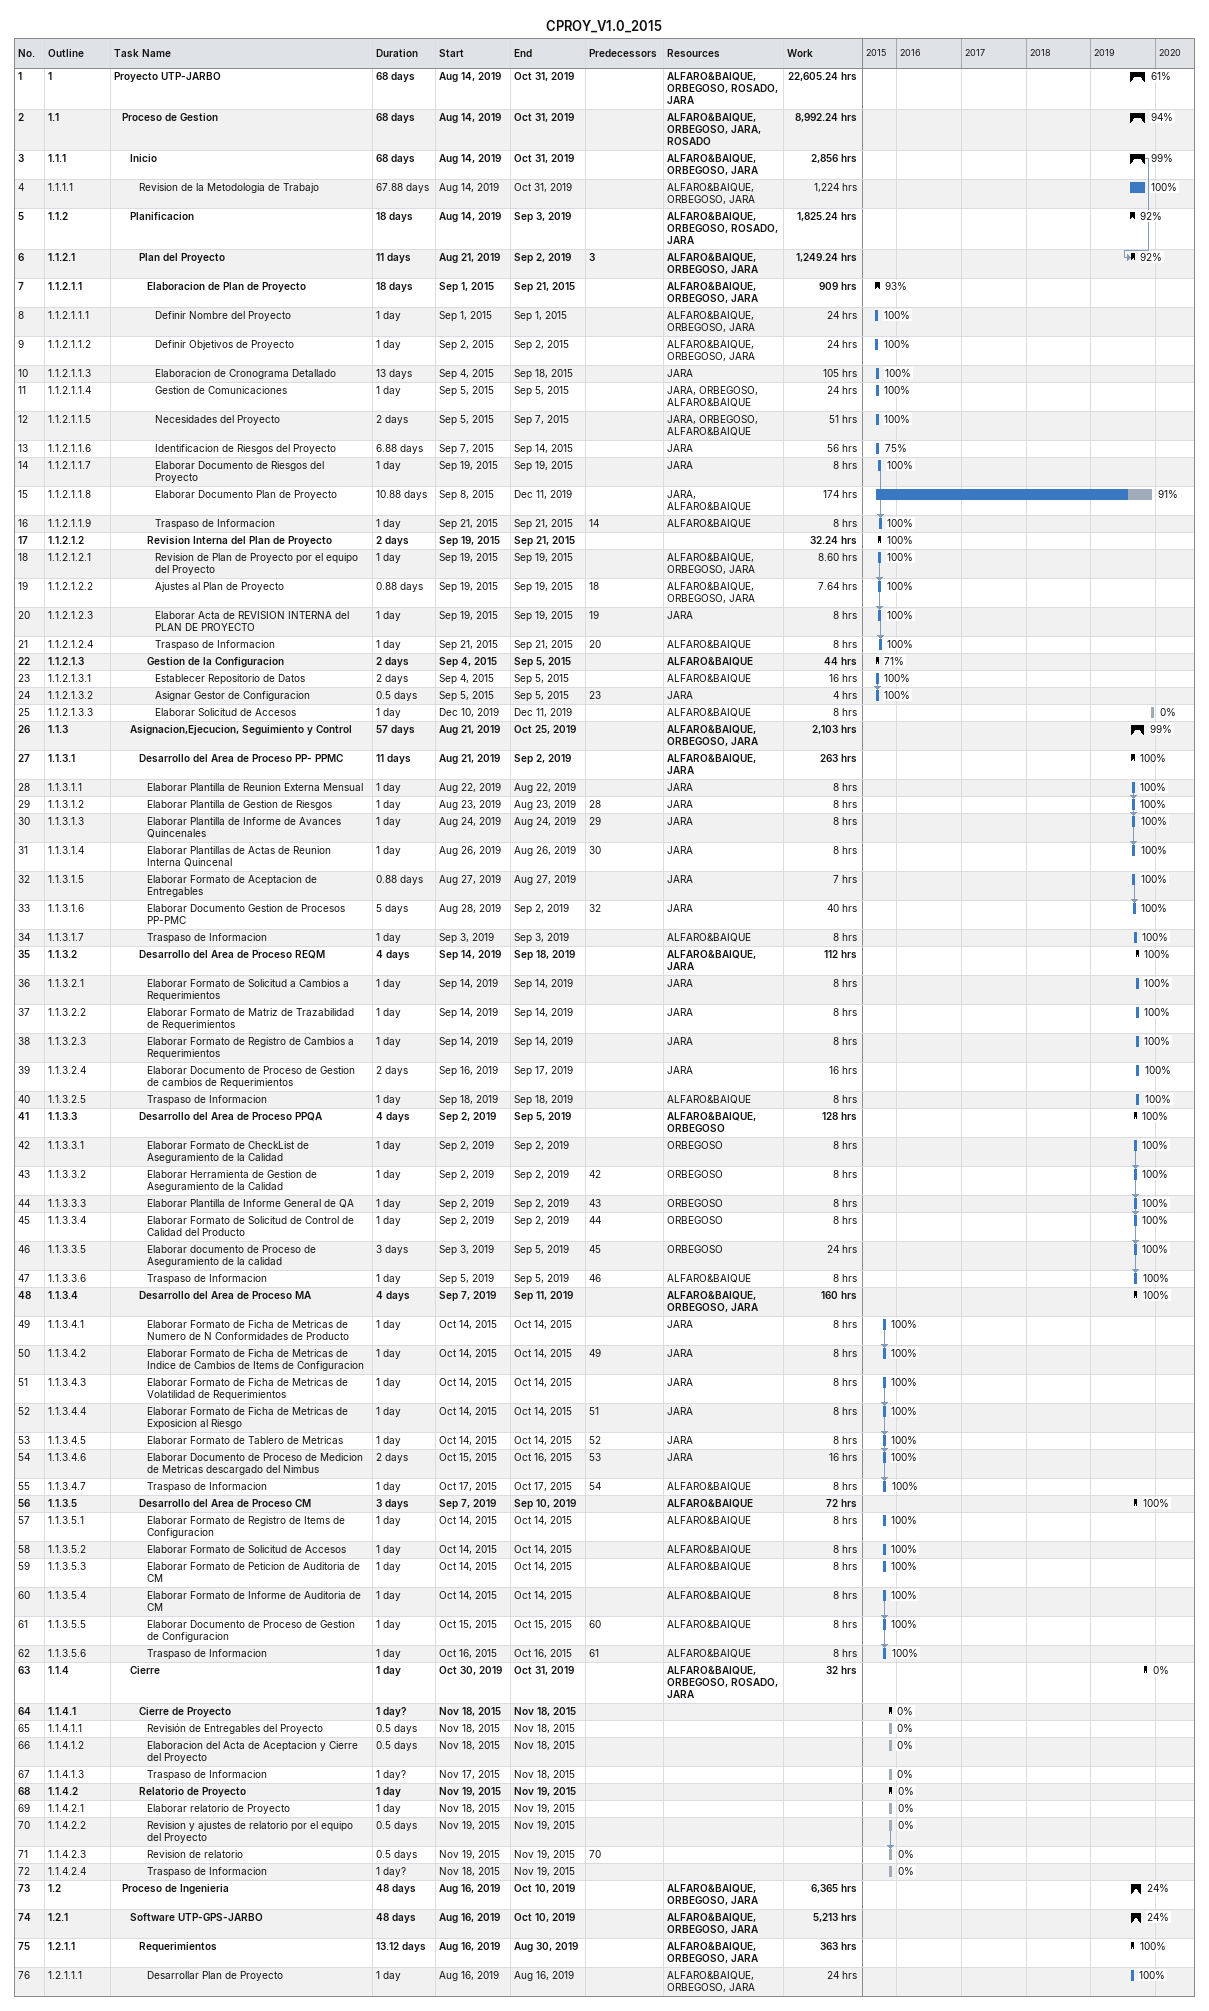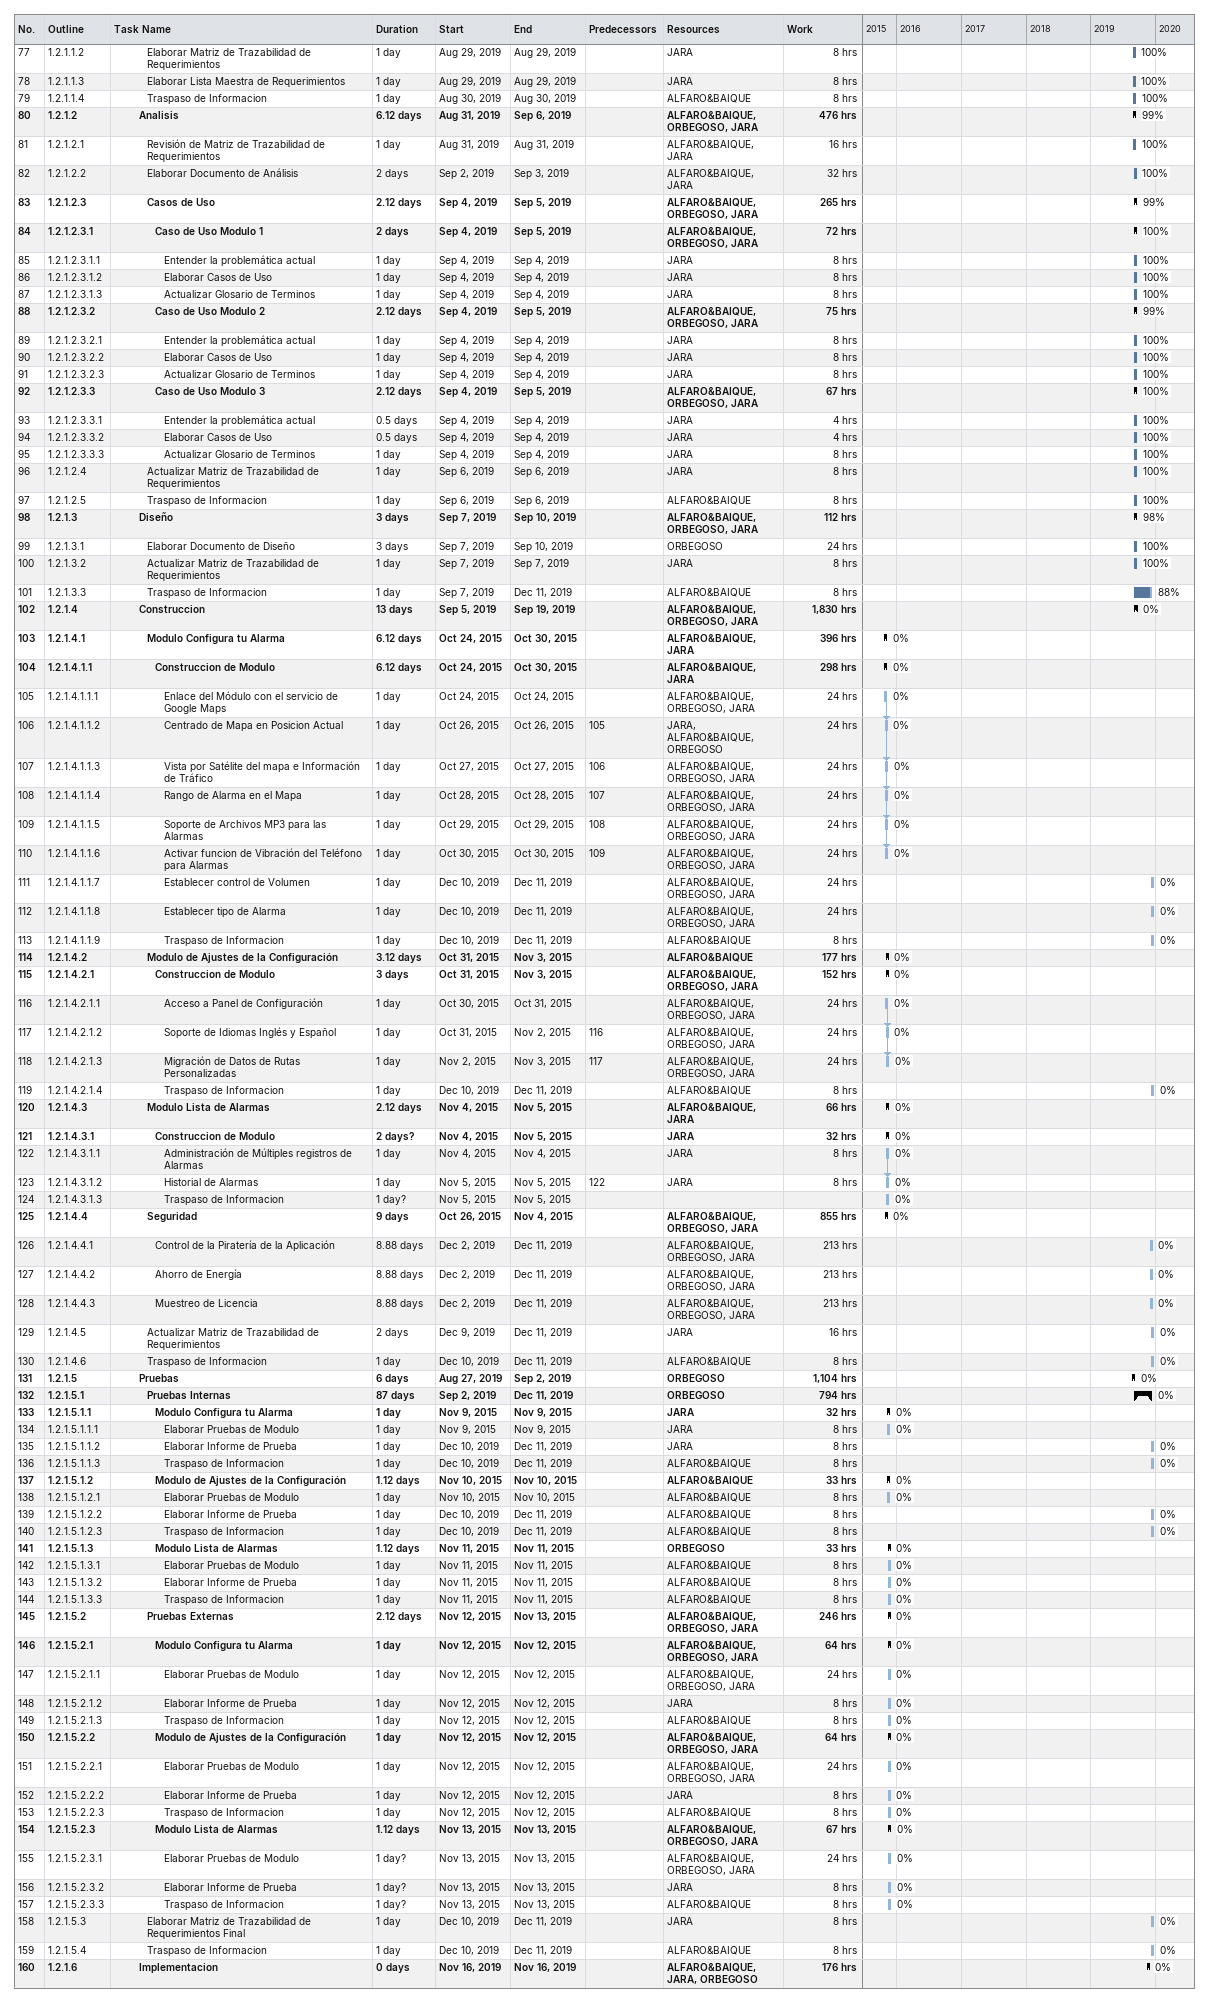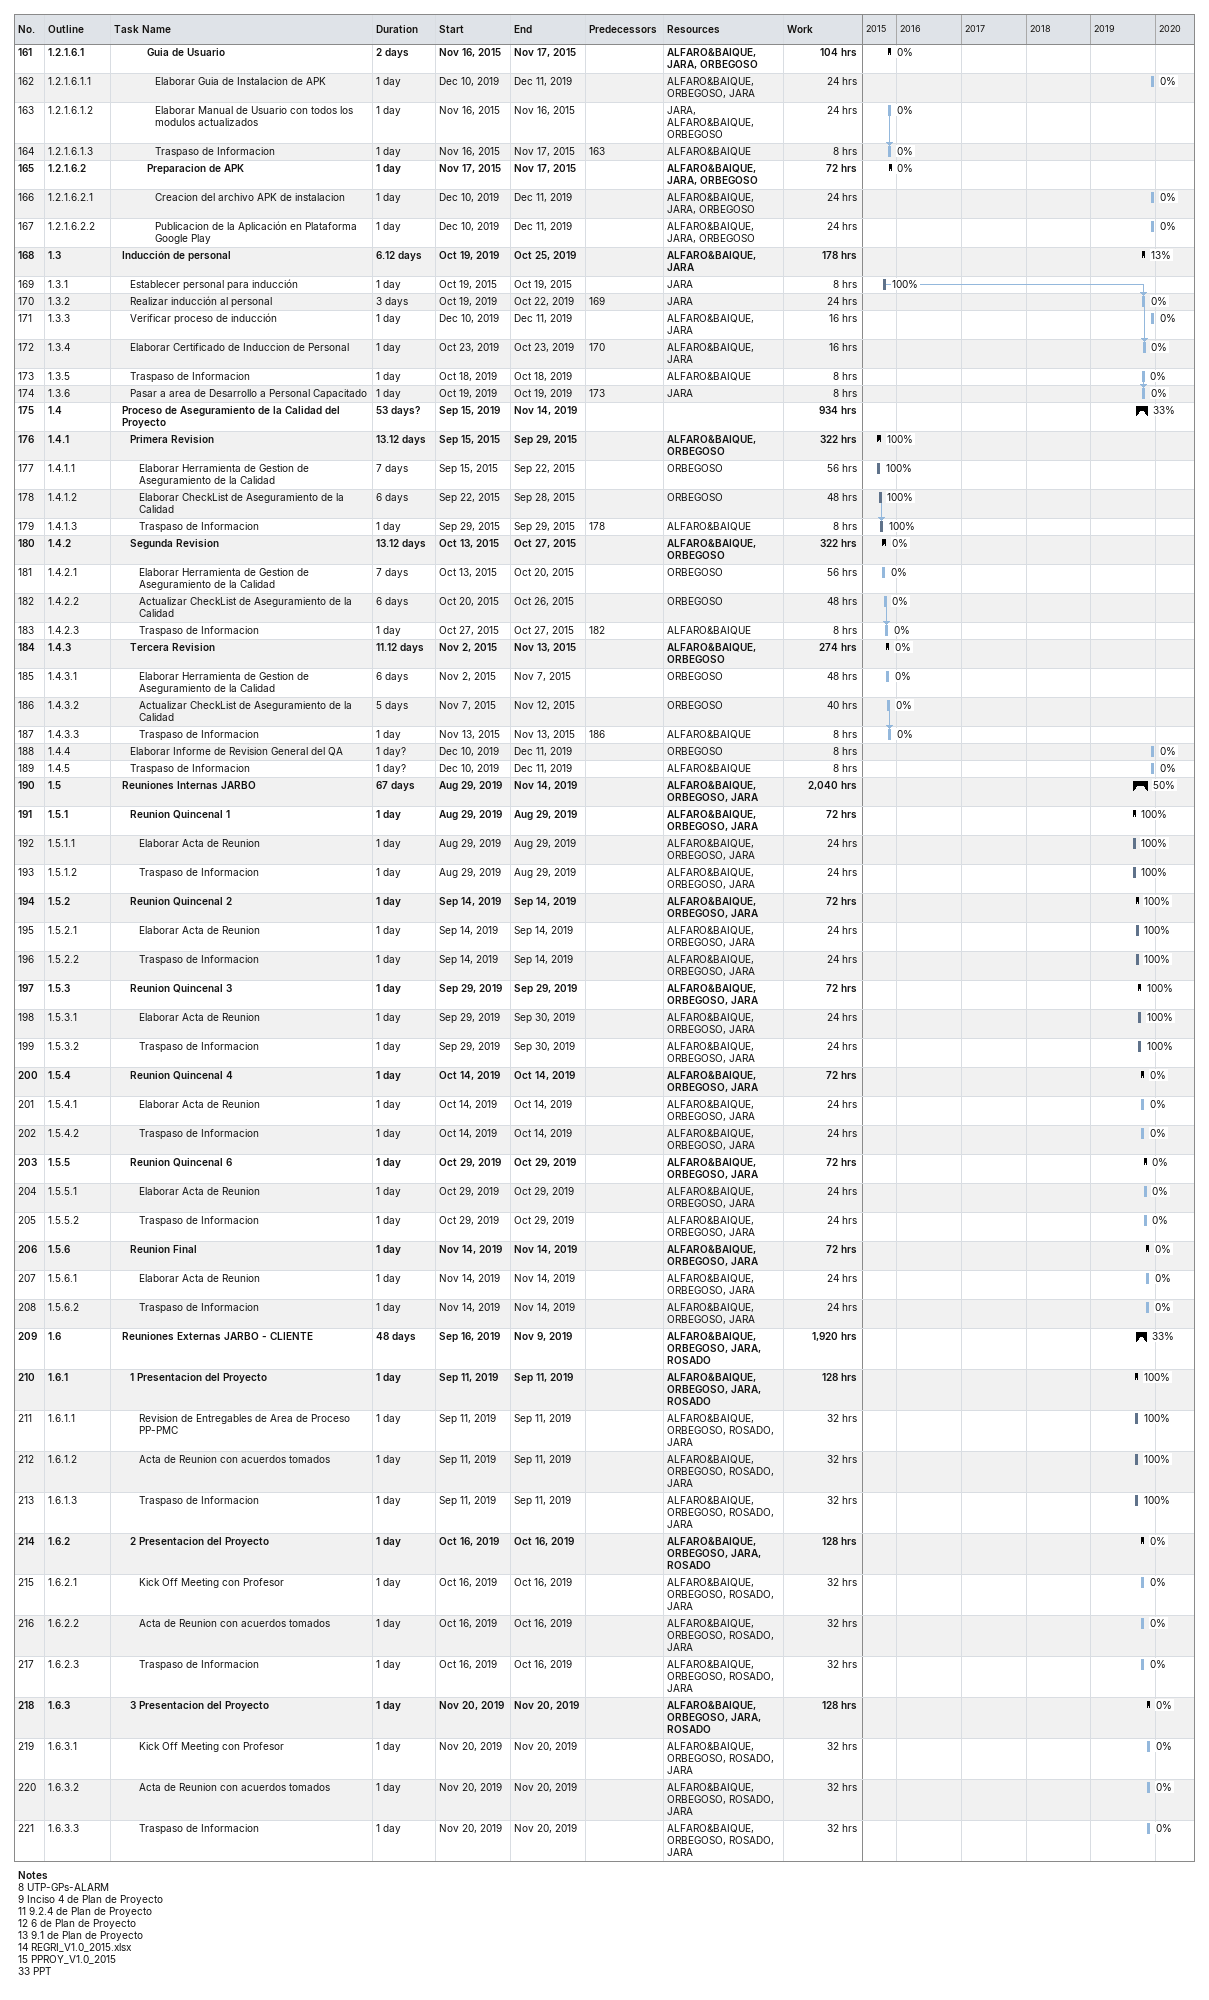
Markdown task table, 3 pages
CPROY_V1.0_2015

| ID | WBS | Task | Duration | Start | Finish | Predecessors | Resources | % complete | Work (h) |
|---|---|---|---|---|---|---|---|---|---|
| 1 | 1 | **Proyecto UTP-JARBO** | 68d | 2019-08-14 | 2019-10-31 |  | ALFARO&BAIQUE, ORBEGOSO, ROSADO, JARA | 61 | 22605.24 |
| 2 | 1.1 | **Proceso de Gestion** | 68d | 2019-08-14 | 2019-10-31 |  | ALFARO&BAIQUE, ORBEGOSO, JARA, ROSADO | 94 | 8992.24 |
| 3 | 1.1.1 | **Inicio** | 68d | 2019-08-14 | 2019-10-31 |  | ALFARO&BAIQUE, ORBEGOSO, JARA | 99 | 2856 |
| 4 | 1.1.1.1 | Revision de la Metodologia de Trabajo | 67.88d | 2019-08-14 | 2019-10-31 |  | ALFARO&BAIQUE, ORBEGOSO, JARA | 100 | 1224 |
| 5 | 1.1.2 | **Planificacion** | 18d | 2019-08-14 | 2019-09-03 |  | ALFARO&BAIQUE, ORBEGOSO, ROSADO, JARA | 92 | 1825.24 |
| 6 | 1.1.2.1 | **Plan del Proyecto** | 11d | 2019-08-21 | 2019-09-02 | 3 | ALFARO&BAIQUE, ORBEGOSO, JARA | 92 | 1249.24 |
| 7 | 1.1.2.1.1 | **Elaboracion de Plan de Proyecto** | 18d | 2015-09-01 | 2015-09-21 |  | ALFARO&BAIQUE, ORBEGOSO, JARA | 93 | 909 |
| 8 | 1.1.2.1.1.1 | Definir Nombre del Proyecto | 1d | 2015-09-01 | 2015-09-01 |  | ALFARO&BAIQUE, ORBEGOSO, JARA | 100 | 24 |
| 9 | 1.1.2.1.1.2 | Definir Objetivos de Proyecto | 1d | 2015-09-02 | 2015-09-02 |  | ALFARO&BAIQUE, ORBEGOSO, JARA | 100 | 24 |
| 10 | 1.1.2.1.1.3 | Elaboracion de Cronograma Detallado | 13d | 2015-09-04 | 2015-09-18 |  | JARA | 100 | 105 |
| 11 | 1.1.2.1.1.4 | Gestion de Comunicaciones | 1d | 2015-09-05 | 2015-09-05 |  | JARA, ORBEGOSO, ALFARO&BAIQUE | 100 | 24 |
| 12 | 1.1.2.1.1.5 | Necesidades del Proyecto | 2d | 2015-09-05 | 2015-09-07 |  | JARA, ORBEGOSO, ALFARO&BAIQUE | 100 | 51 |
| 13 | 1.1.2.1.1.6 | Identificacion de Riesgos del Proyecto | 6.88d | 2015-09-07 | 2015-09-14 |  | JARA | 75 | 56 |
| 14 | 1.1.2.1.1.7 | Elaborar Documento de Riesgos del Proyecto | 1d | 2015-09-19 | 2015-09-19 |  | JARA | 100 | 8 |
| 15 | 1.1.2.1.1.8 | Elaborar Documento Plan de Proyecto | 10.88d | 2015-09-08 | 2019-12-11 |  | JARA, ALFARO&BAIQUE | 91 | 174 |
| 16 | 1.1.2.1.1.9 | Traspaso de Informacion | 1d | 2015-09-21 | 2015-09-21 | 14 | ALFARO&BAIQUE | 100 | 8 |
| 17 | 1.1.2.1.2 | **Revision Interna del Plan de Proyecto** | 2d | 2015-09-19 | 2015-09-21 |  |  | 100 | 32.24 |
| 18 | 1.1.2.1.2.1 | Revision de Plan de Proyecto por el equipo del Proyecto | 1d | 2015-09-19 | 2015-09-19 |  | ALFARO&BAIQUE, ORBEGOSO, JARA | 100 | 8.60 |
| 19 | 1.1.2.1.2.2 | Ajustes al Plan de Proyecto | 0.88d | 2015-09-19 | 2015-09-19 | 18 | ALFARO&BAIQUE, ORBEGOSO, JARA | 100 | 7.64 |
| 20 | 1.1.2.1.2.3 | Elaborar Acta de REVISION INTERNA del PLAN DE PROYECTO | 1d | 2015-09-19 | 2015-09-19 | 19 | JARA | 100 | 8 |
| 21 | 1.1.2.1.2.4 | Traspaso de Informacion | 1d | 2015-09-21 | 2015-09-21 | 20 | ALFARO&BAIQUE | 100 | 8 |
| 22 | 1.1.2.1.3 | **Gestion de la Configuracion** | 2d | 2015-09-04 | 2015-09-05 |  | ALFARO&BAIQUE | 71 | 44 |
| 23 | 1.1.2.1.3.1 | Establecer Repositorio de Datos | 2d | 2015-09-04 | 2015-09-05 |  | ALFARO&BAIQUE | 100 | 16 |
| 24 | 1.1.2.1.3.2 | Asignar Gestor de Configuracion | 0.5d | 2015-09-05 | 2015-09-05 | 23 | JARA | 100 | 4 |
| 25 | 1.1.2.1.3.3 | Elaborar Solicitud de Accesos | 1d | 2019-12-10 | 2019-12-11 |  | ALFARO&BAIQUE | 0 | 8 |
| 26 | 1.1.3 | **Asignacion,Ejecucion, Seguimiento y Control** | 57d | 2019-08-21 | 2019-10-25 |  | ALFARO&BAIQUE, ORBEGOSO, JARA | 99 | 2103 |
| 27 | 1.1.3.1 | **Desarrollo del Area de Proceso PP- PPMC** | 11d | 2019-08-21 | 2019-09-02 |  | ALFARO&BAIQUE, JARA | 100 | 263 |
| 28 | 1.1.3.1.1 | Elaborar Plantilla de Reunion Externa Mensual | 1d | 2019-08-22 | 2019-08-22 |  | JARA | 100 | 8 |
| 29 | 1.1.3.1.2 | Elaborar Plantilla de Gestion de Riesgos | 1d | 2019-08-23 | 2019-08-23 | 28 | JARA | 100 | 8 |
| 30 | 1.1.3.1.3 | Elaborar Plantilla de Informe de Avances Quincenales | 1d | 2019-08-24 | 2019-08-24 | 29 | JARA | 100 | 8 |
| 31 | 1.1.3.1.4 | Elaborar Plantillas de Actas de Reunion Interna Quincenal | 1d | 2019-08-26 | 2019-08-26 | 30 | JARA | 100 | 8 |
| 32 | 1.1.3.1.5 | Elaborar Formato de Aceptacion de Entregables | 0.88d | 2019-08-27 | 2019-08-27 |  | JARA | 100 | 7 |
| 33 | 1.1.3.1.6 | Elaborar Documento Gestion de Procesos PP-PMC | 5d | 2019-08-28 | 2019-09-02 | 32 | JARA | 100 | 40 |
| 34 | 1.1.3.1.7 | Traspaso de Informacion | 1d | 2019-09-03 | 2019-09-03 |  | ALFARO&BAIQUE | 100 | 8 |
| 35 | 1.1.3.2 | **Desarrollo del Area de Proceso REQM** | 4d | 2019-09-14 | 2019-09-18 |  | ALFARO&BAIQUE, JARA | 100 | 112 |
| 36 | 1.1.3.2.1 | Elaborar Formato de Solicitud a Cambios a Requerimientos | 1d | 2019-09-14 | 2019-09-14 |  | JARA | 100 | 8 |
| 37 | 1.1.3.2.2 | Elaborar Formato de Matriz de Trazabilidad de Requerimientos | 1d | 2019-09-14 | 2019-09-14 |  | JARA | 100 | 8 |
| 38 | 1.1.3.2.3 | Elaborar Formato de Registro de Cambios a Requerimientos | 1d | 2019-09-14 | 2019-09-14 |  | JARA | 100 | 8 |
| 39 | 1.1.3.2.4 | Elaborar Documento de Proceso de Gestion de cambios de Requerimientos | 2d | 2019-09-16 | 2019-09-17 |  | JARA | 100 | 16 |
| 40 | 1.1.3.2.5 | Traspaso de Informacion | 1d | 2019-09-18 | 2019-09-18 |  | ALFARO&BAIQUE | 100 | 8 |
| 41 | 1.1.3.3 | **Desarrollo del Area de Proceso PPQA** | 4d | 2019-09-02 | 2019-09-05 |  | ALFARO&BAIQUE, ORBEGOSO | 100 | 128 |
| 42 | 1.1.3.3.1 | Elaborar Formato de CheckList de Aseguramiento de la Calidad | 1d | 2019-09-02 | 2019-09-02 |  | ORBEGOSO | 100 | 8 |
| 43 | 1.1.3.3.2 | Elaborar Herramienta de Gestion de Aseguramiento de la Calidad | 1d | 2019-09-02 | 2019-09-02 | 42 | ORBEGOSO | 100 | 8 |
| 44 | 1.1.3.3.3 | Elaborar Plantilla de Informe General de QA | 1d | 2019-09-02 | 2019-09-02 | 43 | ORBEGOSO | 100 | 8 |
| 45 | 1.1.3.3.4 | Elaborar Formato de Solicitud de Control de Calidad del Producto | 1d | 2019-09-02 | 2019-09-02 | 44 | ORBEGOSO | 100 | 8 |
| 46 | 1.1.3.3.5 | Elaborar documento de Proceso de Aseguramiento de la calidad | 3d | 2019-09-03 | 2019-09-05 | 45 | ORBEGOSO | 100 | 24 |
| 47 | 1.1.3.3.6 | Traspaso de Informacion | 1d | 2019-09-05 | 2019-09-05 | 46 | ALFARO&BAIQUE | 100 | 8 |
| 48 | 1.1.3.4 | **Desarrollo del Area de Proceso MA** | 4d | 2019-09-07 | 2019-09-11 |  | ALFARO&BAIQUE, ORBEGOSO, JARA | 100 | 160 |
| 49 | 1.1.3.4.1 | Elaborar Formato de Ficha de Metricas de Numero de N Conformidades de Producto | 1d | 2015-10-14 | 2015-10-14 |  | JARA | 100 | 8 |
| 50 | 1.1.3.4.2 | Elaborar Formato de Ficha de Metricas de Indice de Cambios de Items de Configuracion | 1d | 2015-10-14 | 2015-10-14 | 49 | JARA | 100 | 8 |
| 51 | 1.1.3.4.3 | Elaborar Formato de Ficha de Metricas de Volatilidad de Requerimientos | 1d | 2015-10-14 | 2015-10-14 |  | JARA | 100 | 8 |
| 52 | 1.1.3.4.4 | Elaborar Formato de Ficha de Metricas de Exposicion al Riesgo | 1d | 2015-10-14 | 2015-10-14 | 51 | JARA | 100 | 8 |
| 53 | 1.1.3.4.5 | Elaborar Formato de Tablero de Metricas | 1d | 2015-10-14 | 2015-10-14 | 52 | JARA | 100 | 8 |
| 54 | 1.1.3.4.6 | Elaborar Documento de Proceso de Medicion de Metricas descargado del Nimbus | 2d | 2015-10-15 | 2015-10-16 | 53 | JARA | 100 | 16 |
| 55 | 1.1.3.4.7 | Traspaso de Informacion | 1d | 2015-10-17 | 2015-10-17 | 54 | ALFARO&BAIQUE | 100 | 8 |
| 56 | 1.1.3.5 | **Desarrollo del Area de Proceso CM** | 3d | 2019-09-07 | 2019-09-10 |  | ALFARO&BAIQUE | 100 | 72 |
| 57 | 1.1.3.5.1 | Elaborar Formato de Registro de Items de Configuracion | 1d | 2015-10-14 | 2015-10-14 |  | ALFARO&BAIQUE | 100 | 8 |
| 58 | 1.1.3.5.2 | Elaborar Formato de Solicitud de Accesos | 1d | 2015-10-14 | 2015-10-14 |  | ALFARO&BAIQUE | 100 | 8 |
| 59 | 1.1.3.5.3 | Elaborar Formato de Peticion de Auditoria de CM | 1d | 2015-10-14 | 2015-10-14 |  | ALFARO&BAIQUE | 100 | 8 |
| 60 | 1.1.3.5.4 | Elaborar Formato de Informe de Auditoria de CM | 1d | 2015-10-14 | 2015-10-14 |  | ALFARO&BAIQUE | 100 | 8 |
| 61 | 1.1.3.5.5 | Elaborar Documento de Proceso de Gestion de Configuracion | 1d | 2015-10-15 | 2015-10-15 | 60 | ALFARO&BAIQUE | 100 | 8 |
| 62 | 1.1.3.5.6 | Traspaso de Informacion | 1d | 2015-10-16 | 2015-10-16 | 61 | ALFARO&BAIQUE | 100 | 8 |
| 63 | 1.1.4 | **Cierre** | 1d | 2019-10-30 | 2019-10-31 |  | ALFARO&BAIQUE, ORBEGOSO, ROSADO, JARA | 0 | 32 |
| 64 | 1.1.4.1 | **Cierre de Proyecto** | 1d? | 2015-11-18 | 2015-11-18 |  |  | 0 |  |
| 65 | 1.1.4.1.1 | Revisión de Entregables del Proyecto | 0.5d | 2015-11-18 | 2015-11-18 |  |  | 0 |  |
| 66 | 1.1.4.1.2 | Elaboracion del Acta de Aceptacion y Cierre del Proyecto | 0.5d | 2015-11-18 | 2015-11-18 |  |  | 0 |  |
| 67 | 1.1.4.1.3 | Traspaso de Informacion | 1d? | 2015-11-17 | 2015-11-18 |  |  | 0 |  |
| 68 | 1.1.4.2 | **Relatorio de Proyecto** | 1d | 2015-11-19 | 2015-11-19 |  |  | 0 |  |
| 69 | 1.1.4.2.1 | Elaborar relatorio de Proyecto | 1d | 2015-11-18 | 2015-11-19 |  |  | 0 |  |
| 70 | 1.1.4.2.2 | Revision y ajustes de relatorio por el equipo del Proyecto | 0.5d | 2015-11-19 | 2015-11-19 |  |  | 0 |  |
| 71 | 1.1.4.2.3 | Revision de relatorio | 0.5d | 2015-11-19 | 2015-11-19 | 70 |  | 0 |  |
| 72 | 1.1.4.2.4 | Traspaso de Informacion | 1d? | 2015-11-18 | 2015-11-19 |  |  | 0 |  |
| 73 | 1.2 | **Proceso de Ingenieria** | 48d | 2019-08-16 | 2019-10-10 |  | ALFARO&BAIQUE, ORBEGOSO, JARA | 24 | 6365 |
| 74 | 1.2.1 | **Software UTP-GPS-JARBO** | 48d | 2019-08-16 | 2019-10-10 |  | ALFARO&BAIQUE, ORBEGOSO, JARA | 24 | 5213 |
| 75 | 1.2.1.1 | **Requerimientos** | 13.12d | 2019-08-16 | 2019-08-30 |  | ALFARO&BAIQUE, ORBEGOSO, JARA | 100 | 363 |
| 76 | 1.2.1.1.1 | Desarrollar Plan de Proyecto | 1d | 2019-08-16 | 2019-08-16 |  | ALFARO&BAIQUE, ORBEGOSO, JARA | 100 | 24 |
| 77 | 1.2.1.1.2 | Elaborar Matriz de Trazabilidad de Requerimientos | 1d | 2019-08-29 | 2019-08-29 |  | JARA | 100 | 8 |
| 78 | 1.2.1.1.3 | Elaborar Lista Maestra de Requerimientos | 1d | 2019-08-29 | 2019-08-29 |  | JARA | 100 | 8 |
| 79 | 1.2.1.1.4 | Traspaso de Informacion | 1d | 2019-08-30 | 2019-08-30 |  | ALFARO&BAIQUE | 100 | 8 |
| 80 | 1.2.1.2 | **Analisis** | 6.12d | 2019-08-31 | 2019-09-06 |  | ALFARO&BAIQUE, ORBEGOSO, JARA | 99 | 476 |
| 81 | 1.2.1.2.1 | Revisión de Matriz de Trazabilidad de Requerimientos | 1d | 2019-08-31 | 2019-08-31 |  | ALFARO&BAIQUE, JARA | 100 | 16 |
| 82 | 1.2.1.2.2 | Elaborar Documento de Análisis | 2d | 2019-09-02 | 2019-09-03 |  | ALFARO&BAIQUE, JARA | 100 | 32 |
| 83 | 1.2.1.2.3 | **Casos de Uso** | 2.12d | 2019-09-04 | 2019-09-05 |  | ALFARO&BAIQUE, ORBEGOSO, JARA | 99 | 265 |
| 84 | 1.2.1.2.3.1 | **Caso de Uso Modulo 1** | 2d | 2019-09-04 | 2019-09-05 |  | ALFARO&BAIQUE, ORBEGOSO, JARA | 100 | 72 |
| 85 | 1.2.1.2.3.1.1 | Entender la problemática actual | 1d | 2019-09-04 | 2019-09-04 |  | JARA | 100 | 8 |
| 86 | 1.2.1.2.3.1.2 | Elaborar Casos de Uso | 1d | 2019-09-04 | 2019-09-04 |  | JARA | 100 | 8 |
| 87 | 1.2.1.2.3.1.3 | Actualizar Glosario de Terminos | 1d | 2019-09-04 | 2019-09-04 |  | JARA | 100 | 8 |
| 88 | 1.2.1.2.3.2 | **Caso de Uso Modulo 2** | 2.12d | 2019-09-04 | 2019-09-05 |  | ALFARO&BAIQUE, ORBEGOSO, JARA | 99 | 75 |
| 89 | 1.2.1.2.3.2.1 | Entender la problemática actual | 1d | 2019-09-04 | 2019-09-04 |  | JARA | 100 | 8 |
| 90 | 1.2.1.2.3.2.2 | Elaborar Casos de Uso | 1d | 2019-09-04 | 2019-09-04 |  | JARA | 100 | 8 |
| 91 | 1.2.1.2.3.2.3 | Actualizar Glosario de Terminos | 1d | 2019-09-04 | 2019-09-04 |  | JARA | 100 | 8 |
| 92 | 1.2.1.2.3.3 | **Caso de Uso Modulo 3** | 2.12d | 2019-09-04 | 2019-09-05 |  | ALFARO&BAIQUE, ORBEGOSO, JARA | 100 | 67 |
| 93 | 1.2.1.2.3.3.1 | Entender la problemática actual | 0.5d | 2019-09-04 | 2019-09-04 |  | JARA | 100 | 4 |
| 94 | 1.2.1.2.3.3.2 | Elaborar Casos de Uso | 0.5d | 2019-09-04 | 2019-09-04 |  | JARA | 100 | 4 |
| 95 | 1.2.1.2.3.3.3 | Actualizar Glosario de Terminos | 1d | 2019-09-04 | 2019-09-04 |  | JARA | 100 | 8 |
| 96 | 1.2.1.2.4 | Actualizar Matriz de Trazabilidad de Requerimientos | 1d | 2019-09-06 | 2019-09-06 |  | JARA | 100 | 8 |
| 97 | 1.2.1.2.5 | Traspaso de Informacion | 1d | 2019-09-06 | 2019-09-06 |  | ALFARO&BAIQUE | 100 | 8 |
| 98 | 1.2.1.3 | **Diseño** | 3d | 2019-09-07 | 2019-09-10 |  | ALFARO&BAIQUE, ORBEGOSO, JARA | 98 | 112 |
| 99 | 1.2.1.3.1 | Elaborar Documento de Diseño | 3d | 2019-09-07 | 2019-09-10 |  | ORBEGOSO | 100 | 24 |
| 100 | 1.2.1.3.2 | Actualizar Matriz de Trazabilidad de Requerimientos | 1d | 2019-09-07 | 2019-09-07 |  | JARA | 100 | 8 |
| 101 | 1.2.1.3.3 | Traspaso de Informacion | 1d | 2019-09-07 | 2019-12-11 |  | ALFARO&BAIQUE | 88 | 8 |
| 102 | 1.2.1.4 | **Construccion** | 13d | 2019-09-05 | 2019-09-19 |  | ALFARO&BAIQUE, ORBEGOSO, JARA | 0 | 1830 |
| 103 | 1.2.1.4.1 | **Modulo Configura tu Alarma** | 6.12d | 2015-10-24 | 2015-10-30 |  | ALFARO&BAIQUE, JARA | 0 | 396 |
| 104 | 1.2.1.4.1.1 | **Construccion de Modulo** | 6.12d | 2015-10-24 | 2015-10-30 |  | ALFARO&BAIQUE, JARA | 0 | 298 |
| 105 | 1.2.1.4.1.1.1 | Enlace del Módulo con el servicio de Google Maps | 1d | 2015-10-24 | 2015-10-24 |  | ALFARO&BAIQUE, ORBEGOSO, JARA | 0 | 24 |
| 106 | 1.2.1.4.1.1.2 | Centrado de Mapa en Posicion Actual | 1d | 2015-10-26 | 2015-10-26 | 105 | JARA, ALFARO&BAIQUE, ORBEGOSO | 0 | 24 |
| 107 | 1.2.1.4.1.1.3 | Vista por Satélite del mapa e Información de Tráfico | 1d | 2015-10-27 | 2015-10-27 | 106 | ALFARO&BAIQUE, ORBEGOSO, JARA | 0 | 24 |
| 108 | 1.2.1.4.1.1.4 | Rango de Alarma en el Mapa | 1d | 2015-10-28 | 2015-10-28 | 107 | ALFARO&BAIQUE, ORBEGOSO, JARA | 0 | 24 |
| 109 | 1.2.1.4.1.1.5 | Soporte de Archivos MP3 para las Alarmas | 1d | 2015-10-29 | 2015-10-29 | 108 | ALFARO&BAIQUE, ORBEGOSO, JARA | 0 | 24 |
| 110 | 1.2.1.4.1.1.6 | Activar funcion de Vibración del Teléfono para Alarmas | 1d | 2015-10-30 | 2015-10-30 | 109 | ALFARO&BAIQUE, ORBEGOSO, JARA | 0 | 24 |
| 111 | 1.2.1.4.1.1.7 | Establecer control de Volumen | 1d | 2019-12-10 | 2019-12-11 |  | ALFARO&BAIQUE, ORBEGOSO, JARA | 0 | 24 |
| 112 | 1.2.1.4.1.1.8 | Establecer tipo de Alarma | 1d | 2019-12-10 | 2019-12-11 |  | ALFARO&BAIQUE, ORBEGOSO, JARA | 0 | 24 |
| 113 | 1.2.1.4.1.1.9 | Traspaso de Informacion | 1d | 2019-12-10 | 2019-12-11 |  | ALFARO&BAIQUE | 0 | 8 |
| 114 | 1.2.1.4.2 | **Modulo de Ajustes de la Configuración** | 3.12d | 2015-10-31 | 2015-11-03 |  | ALFARO&BAIQUE | 0 | 177 |
| 115 | 1.2.1.4.2.1 | **Construccion de Modulo** | 3d | 2015-10-31 | 2015-11-03 |  | ALFARO&BAIQUE, ORBEGOSO, JARA | 0 | 152 |
| 116 | 1.2.1.4.2.1.1 | Acceso a Panel de Configuración | 1d | 2015-10-30 | 2015-10-31 |  | ALFARO&BAIQUE, ORBEGOSO, JARA | 0 | 24 |
| 117 | 1.2.1.4.2.1.2 | Soporte de Idiomas Inglés y Español | 1d | 2015-10-31 | 2015-11-02 | 116 | ALFARO&BAIQUE, ORBEGOSO, JARA | 0 | 24 |
| 118 | 1.2.1.4.2.1.3 | Migración de Datos de Rutas Personalizadas | 1d | 2015-11-02 | 2015-11-03 | 117 | ALFARO&BAIQUE, ORBEGOSO, JARA | 0 | 24 |
| 119 | 1.2.1.4.2.1.4 | Traspaso de Informacion | 1d | 2019-12-10 | 2019-12-11 |  | ALFARO&BAIQUE | 0 | 8 |
| 120 | 1.2.1.4.3 | **Modulo Lista de Alarmas** | 2.12d | 2015-11-04 | 2015-11-05 |  | ALFARO&BAIQUE, JARA | 0 | 66 |
| 121 | 1.2.1.4.3.1 | **Construccion de Modulo** | 2d? | 2015-11-04 | 2015-11-05 |  | JARA | 0 | 32 |
| 122 | 1.2.1.4.3.1.1 | Administración de Múltiples registros de Alarmas | 1d | 2015-11-04 | 2015-11-04 |  | JARA | 0 | 8 |
| 123 | 1.2.1.4.3.1.2 | Historial de Alarmas | 1d | 2015-11-05 | 2015-11-05 | 122 | JARA | 0 | 8 |
| 124 | 1.2.1.4.3.1.3 | Traspaso de Informacion | 1d? | 2015-11-05 | 2015-11-05 |  |  | 0 |  |
| 125 | 1.2.1.4.4 | **Seguridad** | 9d | 2015-10-26 | 2015-11-04 |  | ALFARO&BAIQUE, ORBEGOSO, JARA | 0 | 855 |
| 126 | 1.2.1.4.4.1 | Control de la Piratería de la Aplicación | 8.88d | 2019-12-02 | 2019-12-11 |  | ALFARO&BAIQUE, ORBEGOSO, JARA | 0 | 213 |
| 127 | 1.2.1.4.4.2 | Ahorro de Energía | 8.88d | 2019-12-02 | 2019-12-11 |  | ALFARO&BAIQUE, ORBEGOSO, JARA | 0 | 213 |
| 128 | 1.2.1.4.4.3 | Muestreo de Licencia | 8.88d | 2019-12-02 | 2019-12-11 |  | ALFARO&BAIQUE, ORBEGOSO, JARA | 0 | 213 |
| 129 | 1.2.1.4.5 | Actualizar Matriz de Trazabilidad de Requerimientos | 2d | 2019-12-09 | 2019-12-11 |  | JARA | 0 | 16 |
| 130 | 1.2.1.4.6 | Traspaso de Informacion | 1d | 2019-12-10 | 2019-12-11 |  | ALFARO&BAIQUE | 0 | 8 |
| 131 | 1.2.1.5 | **Pruebas** | 6d | 2019-08-27 | 2019-09-02 |  | ORBEGOSO | 0 | 1104 |
| 132 | 1.2.1.5.1 | **Pruebas Internas** | 87d | 2019-09-02 | 2019-12-11 |  | ORBEGOSO | 0 | 794 |
| 133 | 1.2.1.5.1.1 | **Modulo Configura tu Alarma** | 1d | 2015-11-09 | 2015-11-09 |  | JARA | 0 | 32 |
| 134 | 1.2.1.5.1.1.1 | Elaborar Pruebas de Modulo | 1d | 2015-11-09 | 2015-11-09 |  | JARA | 0 | 8 |
| 135 | 1.2.1.5.1.1.2 | Elaborar Informe de Prueba | 1d | 2019-12-10 | 2019-12-11 |  | JARA | 0 | 8 |
| 136 | 1.2.1.5.1.1.3 | Traspaso de Informacion | 1d | 2019-12-10 | 2019-12-11 |  | ALFARO&BAIQUE | 0 | 8 |
| 137 | 1.2.1.5.1.2 | **Modulo de Ajustes de la Configuración** | 1.12d | 2015-11-10 | 2015-11-10 |  | ALFARO&BAIQUE | 0 | 33 |
| 138 | 1.2.1.5.1.2.1 | Elaborar Pruebas de Modulo | 1d | 2015-11-10 | 2015-11-10 |  | ALFARO&BAIQUE | 0 | 8 |
| 139 | 1.2.1.5.1.2.2 | Elaborar Informe de Prueba | 1d | 2019-12-10 | 2019-12-11 |  | ALFARO&BAIQUE | 0 | 8 |
| 140 | 1.2.1.5.1.2.3 | Traspaso de Informacion | 1d | 2019-12-10 | 2019-12-11 |  | ALFARO&BAIQUE | 0 | 8 |
| 141 | 1.2.1.5.1.3 | **Modulo Lista de Alarmas** | 1.12d | 2015-11-11 | 2015-11-11 |  | ORBEGOSO | 0 | 33 |
| 142 | 1.2.1.5.1.3.1 | Elaborar Pruebas de Modulo | 1d | 2015-11-11 | 2015-11-11 |  | ALFARO&BAIQUE | 0 | 8 |
| 143 | 1.2.1.5.1.3.2 | Elaborar Informe de Prueba | 1d | 2015-11-11 | 2015-11-11 |  | ALFARO&BAIQUE | 0 | 8 |
| 144 | 1.2.1.5.1.3.3 | Traspaso de Informacion | 1d | 2015-11-11 | 2015-11-11 |  | ALFARO&BAIQUE | 0 | 8 |
| 145 | 1.2.1.5.2 | **Pruebas Externas** | 2.12d | 2015-11-12 | 2015-11-13 |  | ALFARO&BAIQUE, ORBEGOSO, JARA | 0 | 246 |
| 146 | 1.2.1.5.2.1 | **Modulo Configura tu Alarma** | 1d | 2015-11-12 | 2015-11-12 |  | ALFARO&BAIQUE, ORBEGOSO, JARA | 0 | 64 |
| 147 | 1.2.1.5.2.1.1 | Elaborar Pruebas de Modulo | 1d | 2015-11-12 | 2015-11-12 |  | ALFARO&BAIQUE, ORBEGOSO, JARA | 0 | 24 |
| 148 | 1.2.1.5.2.1.2 | Elaborar Informe de Prueba | 1d | 2015-11-12 | 2015-11-12 |  | JARA | 0 | 8 |
| 149 | 1.2.1.5.2.1.3 | Traspaso de Informacion | 1d | 2015-11-12 | 2015-11-12 |  | ALFARO&BAIQUE | 0 | 8 |
| 150 | 1.2.1.5.2.2 | **Modulo de Ajustes de la Configuración** | 1d | 2015-11-12 | 2015-11-12 |  | ALFARO&BAIQUE, ORBEGOSO, JARA | 0 | 64 |
| 151 | 1.2.1.5.2.2.1 | Elaborar Pruebas de Modulo | 1d | 2015-11-12 | 2015-11-12 |  | ALFARO&BAIQUE, ORBEGOSO, JARA | 0 | 24 |
| 152 | 1.2.1.5.2.2.2 | Elaborar Informe de Prueba | 1d | 2015-11-12 | 2015-11-12 |  | JARA | 0 | 8 |
| 153 | 1.2.1.5.2.2.3 | Traspaso de Informacion | 1d | 2015-11-12 | 2015-11-12 |  | ALFARO&BAIQUE | 0 | 8 |
| 154 | 1.2.1.5.2.3 | **Modulo Lista de Alarmas** | 1.12d | 2015-11-13 | 2015-11-13 |  | ALFARO&BAIQUE, ORBEGOSO, JARA | 0 | 67 |
| 155 | 1.2.1.5.2.3.1 | Elaborar Pruebas de Modulo | 1d? | 2015-11-13 | 2015-11-13 |  | ALFARO&BAIQUE, ORBEGOSO, JARA | 0 | 24 |
| 156 | 1.2.1.5.2.3.2 | Elaborar Informe de Prueba | 1d? | 2015-11-13 | 2015-11-13 |  | JARA | 0 | 8 |
| 157 | 1.2.1.5.2.3.3 | Traspaso de Informacion | 1d? | 2015-11-13 | 2015-11-13 |  | ALFARO&BAIQUE | 0 | 8 |
| 158 | 1.2.1.5.3 | Elaborar Matriz de Trazabilidad de Requerimientos Final | 1d | 2019-12-10 | 2019-12-11 |  | JARA | 0 | 8 |
| 159 | 1.2.1.5.4 | Traspaso de Informacion | 1d | 2019-12-10 | 2019-12-11 |  | ALFARO&BAIQUE | 0 | 8 |
| 160 | 1.2.1.6 | **Implementacion** | 0d | 2019-11-16 | 2019-11-16 |  | ALFARO&BAIQUE, JARA, ORBEGOSO | 0 | 176 |
| 161 | 1.2.1.6.1 | **Guia de Usuario** | 2d | 2015-11-16 | 2015-11-17 |  | ALFARO&BAIQUE, JARA, ORBEGOSO | 0 | 104 |
| 162 | 1.2.1.6.1.1 | Elaborar Guia de Instalacion de APK | 1d | 2019-12-10 | 2019-12-11 |  | ALFARO&BAIQUE, ORBEGOSO, JARA | 0 | 24 |
| 163 | 1.2.1.6.1.2 | Elaborar Manual de Usuario con todos los modulos actualizados | 1d | 2015-11-16 | 2015-11-16 |  | JARA, ALFARO&BAIQUE, ORBEGOSO | 0 | 24 |
| 164 | 1.2.1.6.1.3 | Traspaso de Informacion | 1d | 2015-11-16 | 2015-11-17 | 163 | ALFARO&BAIQUE | 0 | 8 |
| 165 | 1.2.1.6.2 | **Preparacion de APK** | 1d | 2015-11-17 | 2015-11-17 |  | ALFARO&BAIQUE, JARA, ORBEGOSO | 0 | 72 |
| 166 | 1.2.1.6.2.1 | Creacion del archivo APK de instalacion | 1d | 2019-12-10 | 2019-12-11 |  | ALFARO&BAIQUE, JARA, ORBEGOSO | 0 | 24 |
| 167 | 1.2.1.6.2.2 | Publicacion de la Aplicación en Plataforma Google Play | 1d | 2019-12-10 | 2019-12-11 |  | ALFARO&BAIQUE, JARA, ORBEGOSO | 0 | 24 |
| 168 | 1.3 | **Inducción de personal** | 6.12d | 2019-10-19 | 2019-10-25 |  | ALFARO&BAIQUE, JARA | 13 | 178 |
| 169 | 1.3.1 | Establecer personal para inducción | 1d | 2015-10-19 | 2015-10-19 |  | JARA | 100 | 8 |
| 170 | 1.3.2 | Realizar inducción al personal | 3d | 2019-10-19 | 2019-10-22 | 169 | JARA | 0 | 24 |
| 171 | 1.3.3 | Verificar proceso de inducción | 1d | 2019-12-10 | 2019-12-11 |  | ALFARO&BAIQUE, JARA | 0 | 16 |
| 172 | 1.3.4 | Elaborar Certificado de Induccion de Personal | 1d | 2019-10-23 | 2019-10-23 | 170 | ALFARO&BAIQUE, JARA | 0 | 16 |
| 173 | 1.3.5 | Traspaso de Informacion | 1d | 2019-10-18 | 2019-10-18 |  | ALFARO&BAIQUE | 0 | 8 |
| 174 | 1.3.6 | Pasar a area de Desarrollo a Personal Capacitado | 1d | 2019-10-19 | 2019-10-19 | 173 | JARA | 0 | 8 |
| 175 | 1.4 | **Proceso de Aseguramiento de la Calidad del Proyecto** | 53d? | 2019-09-15 | 2019-11-14 |  |  | 33 | 934 |
| 176 | 1.4.1 | **Primera Revision** | 13.12d | 2015-09-15 | 2015-09-29 |  | ALFARO&BAIQUE, ORBEGOSO | 100 | 322 |
| 177 | 1.4.1.1 | Elaborar Herramienta de Gestion de Aseguramiento de la Calidad | 7d | 2015-09-15 | 2015-09-22 |  | ORBEGOSO | 100 | 56 |
| 178 | 1.4.1.2 | Elaborar CheckList de Aseguramiento de la Calidad | 6d | 2015-09-22 | 2015-09-28 |  | ORBEGOSO | 100 | 48 |
| 179 | 1.4.1.3 | Traspaso de Informacion | 1d | 2015-09-29 | 2015-09-29 | 178 | ALFARO&BAIQUE | 100 | 8 |
| 180 | 1.4.2 | **Segunda Revision** | 13.12d | 2015-10-13 | 2015-10-27 |  | ALFARO&BAIQUE, ORBEGOSO | 0 | 322 |
| 181 | 1.4.2.1 | Elaborar Herramienta de Gestion de Aseguramiento de la Calidad | 7d | 2015-10-13 | 2015-10-20 |  | ORBEGOSO | 0 | 56 |
| 182 | 1.4.2.2 | Actualizar CheckList de Aseguramiento de la Calidad | 6d | 2015-10-20 | 2015-10-26 |  | ORBEGOSO | 0 | 48 |
| 183 | 1.4.2.3 | Traspaso de Informacion | 1d | 2015-10-27 | 2015-10-27 | 182 | ALFARO&BAIQUE | 0 | 8 |
| 184 | 1.4.3 | **Tercera Revision** | 11.12d | 2015-11-02 | 2015-11-13 |  | ALFARO&BAIQUE, ORBEGOSO | 0 | 274 |
| 185 | 1.4.3.1 | Elaborar Herramienta de Gestion de Aseguramiento de la Calidad | 6d | 2015-11-02 | 2015-11-07 |  | ORBEGOSO | 0 | 48 |
| 186 | 1.4.3.2 | Actualizar CheckList de Aseguramiento de la Calidad | 5d | 2015-11-07 | 2015-11-12 |  | ORBEGOSO | 0 | 40 |
| 187 | 1.4.3.3 | Traspaso de Informacion | 1d | 2015-11-13 | 2015-11-13 | 186 | ALFARO&BAIQUE | 0 | 8 |
| 188 | 1.4.4 | Elaborar Informe de Revision General del QA | 1d? | 2019-12-10 | 2019-12-11 |  | ORBEGOSO | 0 | 8 |
| 189 | 1.4.5 | Traspaso de Informacion | 1d? | 2019-12-10 | 2019-12-11 |  | ALFARO&BAIQUE | 0 | 8 |
| 190 | 1.5 | **Reuniones Internas JARBO** | 67d | 2019-08-29 | 2019-11-14 |  | ALFARO&BAIQUE, ORBEGOSO, JARA | 50 | 2040 |
| 191 | 1.5.1 | **Reunion Quincenal 1** | 1d | 2019-08-29 | 2019-08-29 |  | ALFARO&BAIQUE, ORBEGOSO, JARA | 100 | 72 |
| 192 | 1.5.1.1 | Elaborar Acta de Reunion | 1d | 2019-08-29 | 2019-08-29 |  | ALFARO&BAIQUE, ORBEGOSO, JARA | 100 | 24 |
| 193 | 1.5.1.2 | Traspaso de Informacion | 1d | 2019-08-29 | 2019-08-29 |  | ALFARO&BAIQUE, ORBEGOSO, JARA | 100 | 24 |
| 194 | 1.5.2 | **Reunion Quincenal 2** | 1d | 2019-09-14 | 2019-09-14 |  | ALFARO&BAIQUE, ORBEGOSO, JARA | 100 | 72 |
| 195 | 1.5.2.1 | Elaborar Acta de Reunion | 1d | 2019-09-14 | 2019-09-14 |  | ALFARO&BAIQUE, ORBEGOSO, JARA | 100 | 24 |
| 196 | 1.5.2.2 | Traspaso de Informacion | 1d | 2019-09-14 | 2019-09-14 |  | ALFARO&BAIQUE, ORBEGOSO, JARA | 100 | 24 |
| 197 | 1.5.3 | **Reunion Quincenal 3** | 1d | 2019-09-29 | 2019-09-29 |  | ALFARO&BAIQUE, ORBEGOSO, JARA | 100 | 72 |
| 198 | 1.5.3.1 | Elaborar Acta de Reunion | 1d | 2019-09-29 | 2019-09-30 |  | ALFARO&BAIQUE, ORBEGOSO, JARA | 100 | 24 |
| 199 | 1.5.3.2 | Traspaso de Informacion | 1d | 2019-09-29 | 2019-09-30 |  | ALFARO&BAIQUE, ORBEGOSO, JARA | 100 | 24 |
| 200 | 1.5.4 | **Reunion Quincenal 4** | 1d | 2019-10-14 | 2019-10-14 |  | ALFARO&BAIQUE, ORBEGOSO, JARA | 0 | 72 |
| 201 | 1.5.4.1 | Elaborar Acta de Reunion | 1d | 2019-10-14 | 2019-10-14 |  | ALFARO&BAIQUE, ORBEGOSO, JARA | 0 | 24 |
| 202 | 1.5.4.2 | Traspaso de Informacion | 1d | 2019-10-14 | 2019-10-14 |  | ALFARO&BAIQUE, ORBEGOSO, JARA | 0 | 24 |
| 203 | 1.5.5 | **Reunion Quincenal 6** | 1d | 2019-10-29 | 2019-10-29 |  | ALFARO&BAIQUE, ORBEGOSO, JARA | 0 | 72 |
| 204 | 1.5.5.1 | Elaborar Acta de Reunion | 1d | 2019-10-29 | 2019-10-29 |  | ALFARO&BAIQUE, ORBEGOSO, JARA | 0 | 24 |
| 205 | 1.5.5.2 | Traspaso de Informacion | 1d | 2019-10-29 | 2019-10-29 |  | ALFARO&BAIQUE, ORBEGOSO, JARA | 0 | 24 |
| 206 | 1.5.6 | **Reunion Final** | 1d | 2019-11-14 | 2019-11-14 |  | ALFARO&BAIQUE, ORBEGOSO, JARA | 0 | 72 |
| 207 | 1.5.6.1 | Elaborar Acta de Reunion | 1d | 2019-11-14 | 2019-11-14 |  | ALFARO&BAIQUE, ORBEGOSO, JARA | 0 | 24 |
| 208 | 1.5.6.2 | Traspaso de Informacion | 1d | 2019-11-14 | 2019-11-14 |  | ALFARO&BAIQUE, ORBEGOSO, JARA | 0 | 24 |
| 209 | 1.6 | **Reuniones Externas JARBO - CLIENTE** | 48d | 2019-09-16 | 2019-11-09 |  | ALFARO&BAIQUE, ORBEGOSO, JARA, ROSADO | 33 | 1920 |
| 210 | 1.6.1 | **1 Presentacion del Proyecto** | 1d | 2019-09-11 | 2019-09-11 |  | ALFARO&BAIQUE, ORBEGOSO, JARA, ROSADO | 100 | 128 |
| 211 | 1.6.1.1 | Revision de Entregables de Area de Proceso PP-PMC | 1d | 2019-09-11 | 2019-09-11 |  | ALFARO&BAIQUE, ORBEGOSO, ROSADO, JARA | 100 | 32 |
| 212 | 1.6.1.2 | Acta de Reunion con acuerdos tomados | 1d | 2019-09-11 | 2019-09-11 |  | ALFARO&BAIQUE, ORBEGOSO, ROSADO, JARA | 100 | 32 |
| 213 | 1.6.1.3 | Traspaso de Informacion | 1d | 2019-09-11 | 2019-09-11 |  | ALFARO&BAIQUE, ORBEGOSO, ROSADO, JARA | 100 | 32 |
| 214 | 1.6.2 | **2 Presentacion del Proyecto** | 1d | 2019-10-16 | 2019-10-16 |  | ALFARO&BAIQUE, ORBEGOSO, JARA, ROSADO | 0 | 128 |
| 215 | 1.6.2.1 | Kick Off Meeting con Profesor | 1d | 2019-10-16 | 2019-10-16 |  | ALFARO&BAIQUE, ORBEGOSO, ROSADO, JARA | 0 | 32 |
| 216 | 1.6.2.2 | Acta de Reunion con acuerdos tomados | 1d | 2019-10-16 | 2019-10-16 |  | ALFARO&BAIQUE, ORBEGOSO, ROSADO, JARA | 0 | 32 |
| 217 | 1.6.2.3 | Traspaso de Informacion | 1d | 2019-10-16 | 2019-10-16 |  | ALFARO&BAIQUE, ORBEGOSO, ROSADO, JARA | 0 | 32 |
| 218 | 1.6.3 | **3 Presentacion del Proyecto** | 1d | 2019-11-20 | 2019-11-20 |  | ALFARO&BAIQUE, ORBEGOSO, JARA, ROSADO | 0 | 128 |
| 219 | 1.6.3.1 | Kick Off Meeting con Profesor | 1d | 2019-11-20 | 2019-11-20 |  | ALFARO&BAIQUE, ORBEGOSO, ROSADO, JARA | 0 | 32 |
| 220 | 1.6.3.2 | Acta de Reunion con acuerdos tomados | 1d | 2019-11-20 | 2019-11-20 |  | ALFARO&BAIQUE, ORBEGOSO, ROSADO, JARA | 0 | 32 |
| 221 | 1.6.3.3 | Traspaso de Informacion | 1d | 2019-11-20 | 2019-11-20 |  | ALFARO&BAIQUE, ORBEGOSO, ROSADO, JARA | 0 | 32 |

Notes
- 8: UTP-GPs-ALARM
- 9: Inciso 4 de Plan de Proyecto
- 11: 9.2.4 de Plan de Proyecto
- 12: 6 de Plan de Proyecto
- 13: 9.1 de Plan de Proyecto
- 14: REGRI_V1.0_2015.xlsx
- 15: PPROY_V1.0_2015
- 33: PPT
